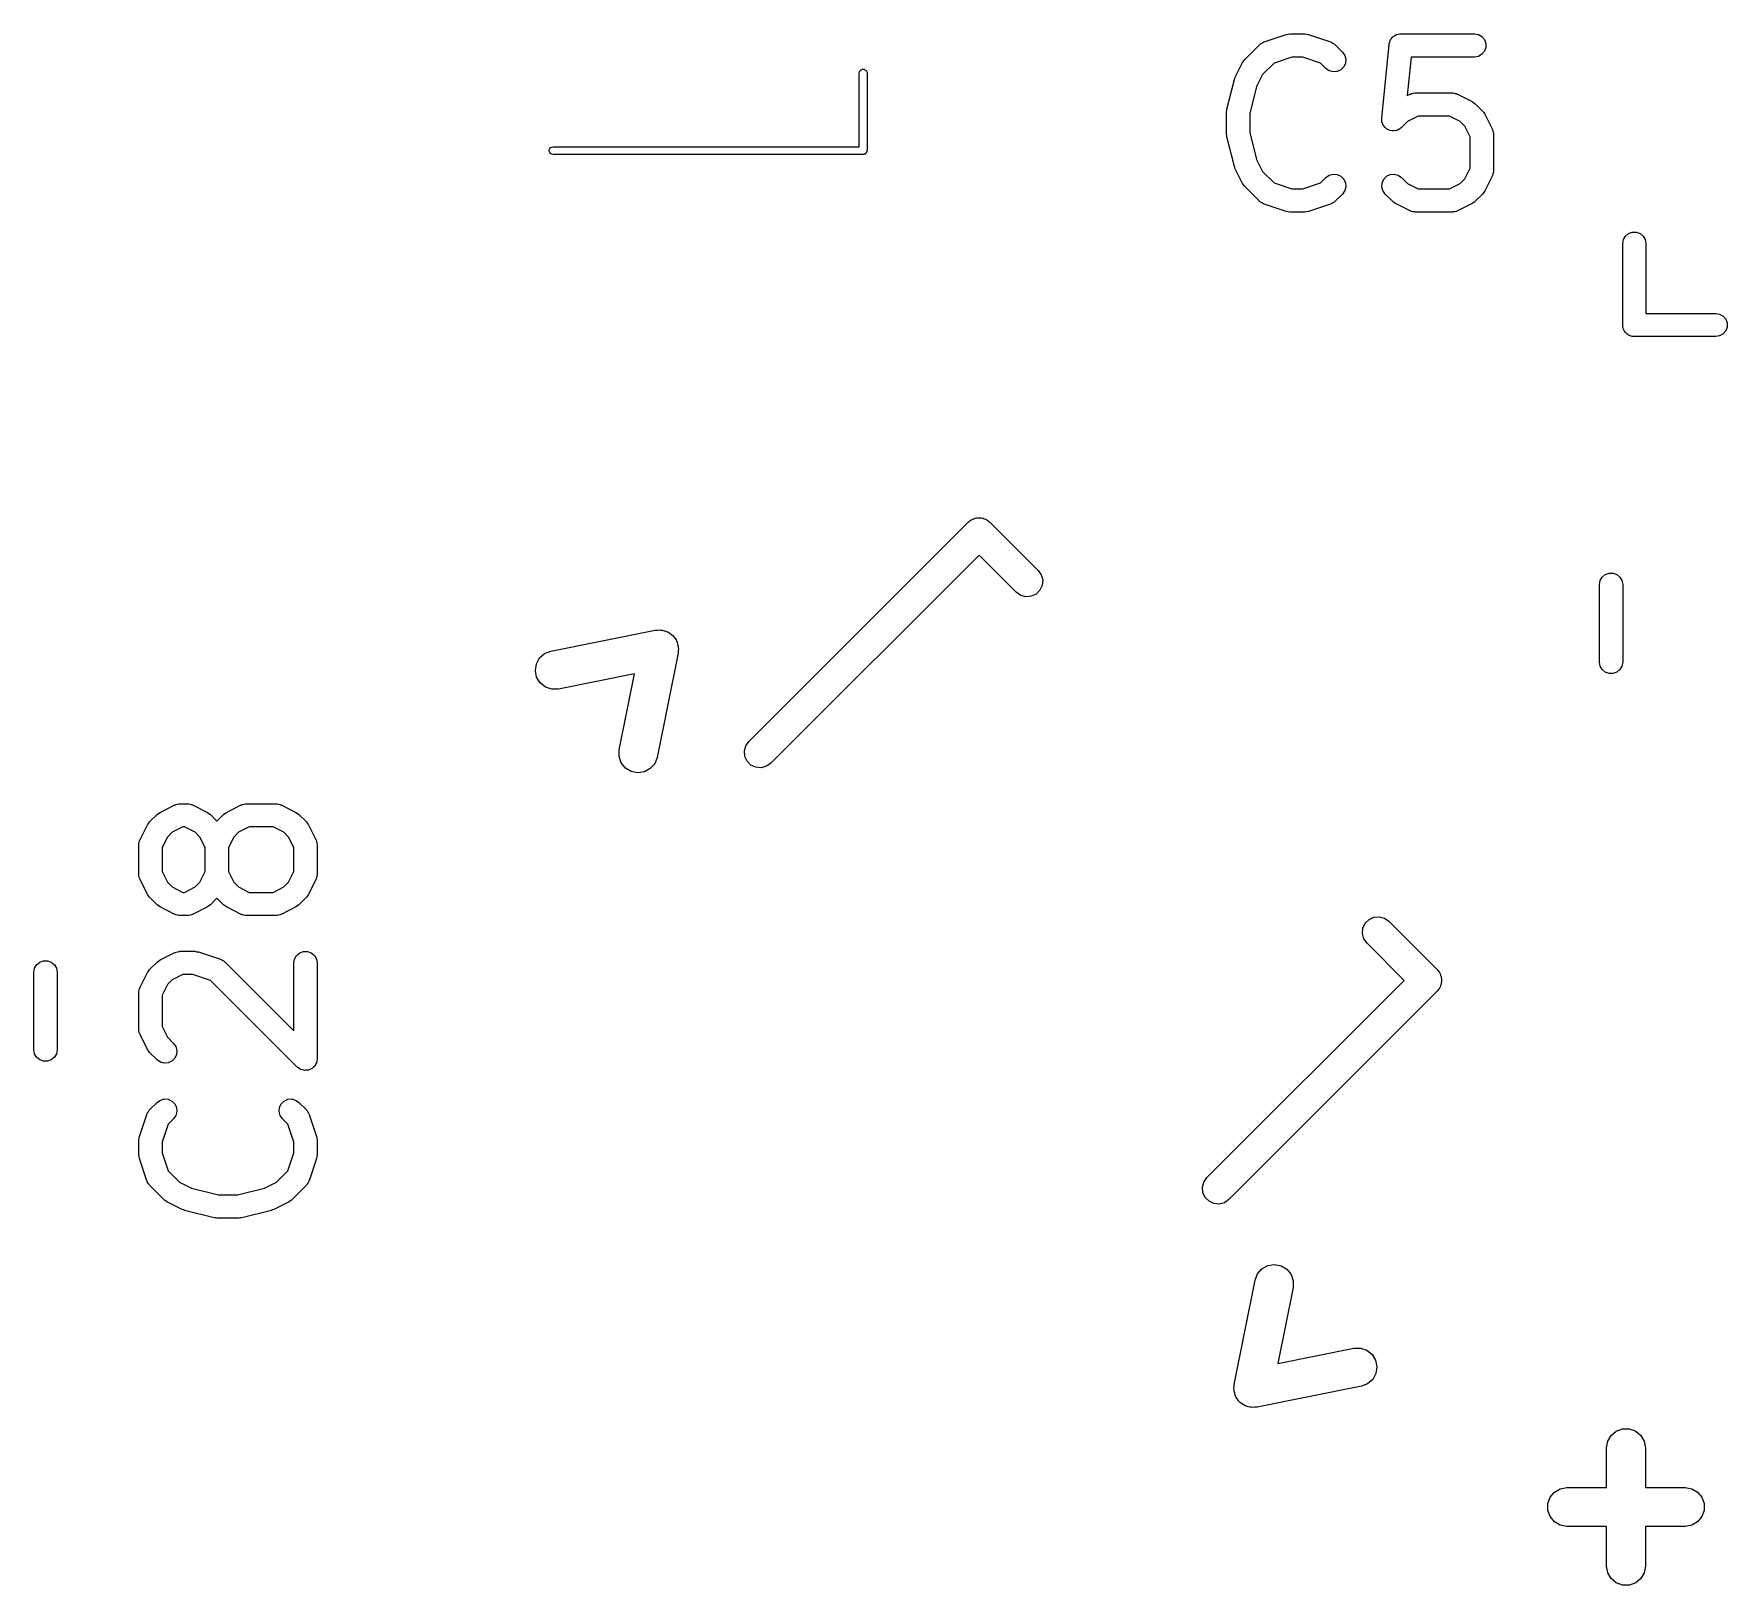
# Model space of a CAD drawing. Extents: x 74.6 to 132.8, y -113.1 to -87.3.
# Drawn here: x 87.05 to 97.97, y -110.75 to -100.75 of the extents above; entities that cross this region are included whole.
import ezdxf

# ---------------------------------------------------------------- set-up
doc = ezdxf.new("R2010")
doc.units = 0
doc.header["$MEASUREMENT"] = 0
doc.layers.add('BLACK', color=7, linetype='CONTINUOUS')

msp = doc.modelspace()

# ---------------------------------------------------------------- linework, layer by layer
at = {"layer": 'Black'}
for p, q in [((94.8621, -100.912), (94.9573, -100.817)), ((94.9573, -100.817), (94.9609, -100.814)), ((94.9609, -100.814), (94.9637, -100.811)), ((94.9637, -100.811), (94.9715, -100.807)), ((94.9715, -100.807), (94.9787, -100.802)), ((94.9787, -100.802), (94.9828, -100.801)), ((94.9828, -100.801), (94.9866, -100.798)), ((94.9866, -100.798), (95.1295, -100.751)), ((95.1295, -100.751), (95.1414, -100.749)), ((95.1414, -100.749), (95.1532, -100.747)), ((95.1532, -100.747), (95.2485, -100.747)), ((95.2485, -100.747), (95.2603, -100.749)), ((95.2603, -100.749), (95.2722, -100.751)), ((95.2722, -100.751), (95.415, -100.798)), ((95.415, -100.798), (95.4188, -100.801)), ((95.4188, -100.801), (95.423, -100.802)), ((95.423, -100.802), (95.4302, -100.807)), ((95.4302, -100.807), (95.4379, -100.811)), ((95.4379, -100.811), (95.4408, -100.814)), ((95.4408, -100.814), (95.4443, -100.817)), ((95.4443, -100.817), (95.492, -100.864)), ((95.7453, -101.291), (95.7929, -100.815)), ((95.7929, -100.815), (95.7936, -100.812)), ((95.7936, -100.809), (95.7972, -100.799)), ((95.7936, -100.812), (95.7936, -100.809)), ((95.7972, -100.799), (95.7999, -100.789)), ((95.7999, -100.789), (95.8016, -100.787)), ((95.8016, -100.787), (95.8026, -100.784)), ((95.8026, -100.784), (95.8091, -100.777)), ((95.8091, -100.777), (95.8151, -100.768)), ((95.8151, -100.768), (95.8175, -100.767)), ((95.8175, -100.767), (95.8193, -100.765)), ((95.8193, -100.765), (95.8282, -100.759)), ((95.8282, -100.759), (95.8367, -100.754)), ((95.8367, -100.754), (95.8394, -100.753)), ((95.8394, -100.753), (95.8419, -100.752)), ((95.8419, -100.752), (95.852, -100.75)), ((95.852, -100.75), (95.8619, -100.747)), ((95.8619, -100.747), (95.8647, -100.747)), ((95.8647, -100.747), (95.8675, -100.747)), ((95.8675, -100.747), (96.3437, -100.747)), ((96.3437, -100.747), (96.3693, -100.752)), ((96.3693, -100.752), (96.3919, -100.765)), ((96.3919, -100.765), (96.4086, -100.784)), ((96.4086, -100.784), (96.4176, -100.809)), ((96.4176, -100.809), (96.4176, -100.835)), ((94.8004, -101.027), (94.848, -100.931)), ((94.848, -100.931), (94.8552, -100.922)), ((94.8552, -100.922), (94.8621, -100.912)), ((95.0509, -100.935), (94.9768, -101.009)), ((95.1654, -100.897), (95.0509, -100.935)), ((95.2363, -100.897), (95.1654, -100.897)), ((95.3508, -100.935), (95.2363, -100.897)), ((95.3859, -100.97), (95.3508, -100.935)), ((95.492, -100.864), (95.5069, -100.886)), ((95.5069, -100.886), (95.5136, -100.911)), ((95.5136, -100.911), (95.5114, -100.937)), ((95.9354, -100.897), (95.9106, -101.145)), ((96.3437, -100.897), (95.9354, -100.897)), ((96.3693, -100.892), (96.3437, -100.897)), ((96.3919, -100.879), (96.3693, -100.892)), ((96.4086, -100.859), (96.3919, -100.879)), ((96.4176, -100.835), (96.4086, -100.859)), ((92.375, -101), (92.3765, -100.991)), ((92.375, -101.475), (92.375, -101)), ((92.3765, -100.991), (92.3808, -100.984)), ((92.3808, -100.984), (92.3875, -100.978)), ((92.3875, -100.978), (92.3957, -100.975)), ((92.3957, -100.975), (92.4043, -100.975)), ((92.4043, -100.975), (92.4125, -100.978)), ((92.4125, -100.978), (92.4192, -100.984)), ((92.4192, -100.984), (92.4235, -100.991)), ((92.4235, -100.991), (92.425, -101)), ((92.425, -101), (92.425, -101.5)), ((94.7471, -101.232), (94.7947, -101.042)), ((94.7947, -101.042), (94.7981, -101.034)), ((94.7981, -101.034), (94.8004, -101.027)), ((94.9768, -101.009), (94.9383, -101.086)), ((95.4072, -100.985), (95.3859, -100.97)), ((95.4324, -100.992), (95.4072, -100.985)), ((95.4583, -100.99), (95.4324, -100.992)), ((95.482, -100.979), (95.4583, -100.99)), ((95.5004, -100.96), (95.482, -100.979)), ((95.5114, -100.937), (95.5004, -100.96)), ((94.9383, -101.086), (94.8949, -101.26)), ((95.9106, -101.145), (95.9292, -101.136)), ((95.9292, -101.136), (95.9333, -101.135)), ((95.9333, -101.135), (95.9371, -101.132)), ((95.9371, -101.132), (95.9457, -101.131)), ((95.9457, -101.131), (95.9542, -101.128)), ((95.9542, -101.128), (95.9585, -101.129)), ((95.9585, -101.129), (95.9627, -101.128)), ((95.9627, -101.128), (96.2008, -101.128)), ((96.2008, -101.128), (96.2051, -101.129)), ((96.2051, -101.129), (96.2094, -101.128)), ((96.2094, -101.128), (96.2178, -101.131)), ((96.2178, -101.131), (96.2265, -101.132)), ((96.2265, -101.132), (96.2302, -101.135)), ((96.2302, -101.135), (96.2344, -101.136)), ((96.2344, -101.136), (96.3296, -101.183)), ((94.7449, -101.251), (94.7465, -101.242)), ((94.7449, -101.393), (94.7449, -101.251)), ((94.7465, -101.242), (94.7471, -101.232)), ((94.8949, -101.26), (94.8949, -101.384)), ((96.3296, -101.183), (96.3393, -101.191)), ((96.3393, -101.191), (96.3491, -101.198)), ((96.3491, -101.198), (96.3967, -101.245)), ((96.3967, -101.245), (96.4036, -101.255)), ((96.4036, -101.255), (96.4108, -101.265)), ((95.7452, -101.292), (95.7453, -101.291)), ((95.7463, -101.304), (95.7452, -101.292)), ((95.7453, -101.291), (95.7453, -101.291)), ((95.7472, -101.317), (95.7463, -101.304)), ((95.7474, -101.317), (95.7472, -101.317)), ((95.7474, -101.318), (95.7474, -101.317)), ((95.7528, -101.329), (95.7474, -101.318)), ((95.7579, -101.34), (95.7528, -101.329)), ((95.7582, -101.341), (95.7579, -101.34)), ((95.7584, -101.341), (95.7582, -101.341)), ((95.7674, -101.35), (95.7584, -101.341)), ((95.7761, -101.359), (95.7674, -101.35)), ((95.7765, -101.359), (95.7761, -101.359)), ((95.7769, -101.36), (95.7765, -101.359)), ((95.7882, -101.365), (95.7769, -101.36)), ((95.7996, -101.37), (95.7882, -101.365)), ((95.8, -101.37), (95.7996, -101.37)), ((95.8005, -101.371), (95.8, -101.37)), ((95.813, -101.372), (95.8005, -101.371)), ((95.8255, -101.373), (95.813, -101.372)), ((95.826, -101.373), (95.8255, -101.373)), ((95.8264, -101.373), (95.826, -101.373)), ((95.8385, -101.37), (95.8264, -101.373)), ((95.8507, -101.367), (95.8385, -101.37)), ((95.8511, -101.366), (95.8507, -101.367)), ((95.8516, -101.366), (95.8511, -101.366)), ((95.8619, -101.359), (95.8516, -101.366)), ((95.8723, -101.352), (95.8619, -101.359)), ((95.8725, -101.351), (95.8723, -101.352)), ((95.8729, -101.351), (95.8725, -101.351)), ((95.9119, -101.312), (95.8729, -101.351)), ((95.9804, -101.278), (95.9119, -101.312)), ((96.1831, -101.278), (95.9804, -101.278)), ((96.2516, -101.312), (96.1831, -101.278)), ((96.2821, -101.343), (96.2516, -101.312)), ((96.3163, -101.411), (96.2821, -101.343)), ((96.4108, -101.265), (96.4584, -101.36)), ((96.4584, -101.36), (96.4596, -101.364)), ((96.4596, -101.364), (96.4618, -101.368)), ((96.4618, -101.368), (96.4633, -101.376)), ((90.3783, -101.487), (90.3839, -101.481)), ((90.3839, -101.481), (90.3914, -101.477)), ((90.3914, -101.477), (90.4, -101.475)), ((90.4, -101.475), (90.5, -101.475)), ((90.5, -101.475), (92.375, -101.475)), ((94.7465, -101.402), (94.7449, -101.393)), ((94.7471, -101.412), (94.7465, -101.402)), ((94.7947, -101.602), (94.7471, -101.412)), ((94.8949, -101.384), (94.9383, -101.558)), ((96.3163, -101.614), (96.3163, -101.411)), ((96.4633, -101.376), (96.4658, -101.385)), ((96.4658, -101.385), (96.4656, -101.389)), ((96.4656, -101.389), (96.4663, -101.393)), ((96.4663, -101.393), (96.4663, -101.632)), ((90.3754, -101.496), (90.3783, -101.487)), ((90.3754, -101.504), (90.3754, -101.496)), ((90.3783, -101.512), (90.3754, -101.504)), ((90.3839, -101.519), (90.3783, -101.512)), ((90.3914, -101.523), (90.3839, -101.519)), ((90.4, -101.525), (90.3914, -101.523)), ((90.5, -101.525), (90.4, -101.525)), ((92.4, -101.525), (90.5, -101.525)), ((92.4022, -101.525), (92.4, -101.525)), ((92.4043, -101.525), (92.4022, -101.525)), ((92.4064, -101.524), (92.4043, -101.525)), ((92.4086, -101.523), (92.4064, -101.524)), ((92.4104, -101.522), (92.4086, -101.523)), ((92.4125, -101.522), (92.4104, -101.522)), ((92.4142, -101.52), (92.4125, -101.522)), ((92.4161, -101.519), (92.4142, -101.52)), ((92.4175, -101.517), (92.4161, -101.519)), ((92.4192, -101.516), (92.4175, -101.517)), ((92.4202, -101.514), (92.4192, -101.516)), ((92.4217, -101.512), (92.4202, -101.514)), ((92.4224, -101.51), (92.4217, -101.512)), ((92.4235, -101.509), (92.4224, -101.51)), ((92.4239, -101.506), (92.4235, -101.509)), ((92.4246, -101.504), (92.4239, -101.506)), ((92.425, -101.5), (92.4246, -101.502)), ((92.4246, -101.502), (92.4246, -101.504)), ((94.9383, -101.558), (94.9768, -101.635)), ((94.7981, -101.61), (94.7947, -101.602)), ((94.8004, -101.617), (94.7981, -101.61)), ((94.848, -101.713), (94.8004, -101.617)), ((94.9768, -101.635), (95.0509, -101.709)), ((95.3508, -101.709), (95.3859, -101.674)), ((95.3859, -101.674), (95.4072, -101.659)), ((95.4072, -101.659), (95.4324, -101.652)), ((95.4324, -101.652), (95.4583, -101.654)), ((95.4583, -101.654), (95.482, -101.665)), ((95.482, -101.665), (95.5004, -101.684)), ((95.5004, -101.684), (95.5114, -101.707)), ((95.7474, -101.707), (95.7584, -101.684)), ((95.7584, -101.684), (95.7769, -101.665)), ((95.7769, -101.665), (95.8005, -101.654)), ((95.8005, -101.654), (95.8264, -101.652)), ((95.8264, -101.652), (95.8516, -101.659)), ((95.8516, -101.659), (95.8729, -101.674)), ((95.8729, -101.674), (95.9119, -101.713)), ((96.2516, -101.713), (96.2821, -101.682)), ((96.2821, -101.682), (96.3163, -101.614)), ((96.4584, -101.665), (96.4108, -101.76)), ((96.4596, -101.661), (96.4584, -101.665)), ((96.4618, -101.657), (96.4596, -101.661)), ((96.4633, -101.649), (96.4618, -101.657)), ((96.4658, -101.64), (96.4633, -101.649)), ((96.4663, -101.632), (96.4656, -101.636)), ((96.4656, -101.636), (96.4658, -101.64)), ((94.8552, -101.722), (94.848, -101.713)), ((94.8621, -101.732), (94.8552, -101.722)), ((94.9573, -101.827), (94.8621, -101.732)), ((95.0509, -101.709), (95.1654, -101.747)), ((95.1654, -101.747), (95.2363, -101.747)), ((95.2363, -101.747), (95.3508, -101.709)), ((95.492, -101.78), (95.4443, -101.827)), ((95.5069, -101.758), (95.492, -101.78)), ((95.5136, -101.733), (95.5069, -101.758)), ((95.5114, -101.707), (95.5136, -101.733)), ((95.7452, -101.733), (95.7474, -101.707)), ((95.7519, -101.758), (95.7452, -101.733)), ((95.7669, -101.78), (95.7519, -101.758)), ((95.8145, -101.827), (95.7669, -101.78)), ((95.9119, -101.713), (95.9804, -101.747)), ((95.9804, -101.747), (96.1831, -101.747)), ((96.1831, -101.747), (96.2516, -101.713)), ((96.3967, -101.78), (96.3491, -101.827)), ((96.4036, -101.77), (96.3967, -101.78)), ((96.4108, -101.76), (96.4036, -101.77)), ((94.9609, -101.83), (94.9573, -101.827)), ((94.9637, -101.833), (94.9609, -101.83)), ((94.9715, -101.837), (94.9637, -101.833)), ((94.9787, -101.842), (94.9715, -101.837)), ((94.9828, -101.843), (94.9787, -101.842)), ((94.9866, -101.846), (94.9828, -101.843)), ((95.1295, -101.893), (94.9866, -101.846)), ((95.1414, -101.895), (95.1295, -101.893)), ((95.1532, -101.897), (95.1414, -101.895)), ((95.2485, -101.897), (95.1532, -101.897)), ((95.2603, -101.895), (95.2485, -101.897)), ((95.2722, -101.893), (95.2603, -101.895)), ((95.415, -101.846), (95.2722, -101.893)), ((95.4188, -101.843), (95.415, -101.846)), ((95.423, -101.842), (95.4188, -101.843)), ((95.4302, -101.837), (95.423, -101.842)), ((95.4379, -101.833), (95.4302, -101.837)), ((95.4408, -101.83), (95.4379, -101.833)), ((95.4443, -101.827), (95.4408, -101.83)), ((95.8243, -101.834), (95.8145, -101.827)), ((95.834, -101.841), (95.8243, -101.834)), ((95.9292, -101.889), (95.834, -101.841)), ((95.9333, -101.89), (95.9292, -101.889)), ((95.9371, -101.892), (95.9333, -101.89)), ((95.9457, -101.894), (95.9371, -101.892)), ((95.9542, -101.896), (95.9457, -101.894)), ((95.9585, -101.896), (95.9542, -101.896)), ((95.9627, -101.897), (95.9585, -101.896)), ((96.2008, -101.897), (95.9627, -101.897)), ((96.2051, -101.896), (96.2008, -101.897)), ((96.2094, -101.896), (96.2051, -101.896)), ((96.2178, -101.894), (96.2094, -101.896)), ((96.2265, -101.892), (96.2178, -101.894)), ((96.2302, -101.89), (96.2265, -101.892)), ((96.2344, -101.889), (96.2302, -101.89)), ((96.3296, -101.841), (96.2344, -101.889)), ((96.3393, -101.834), (96.3296, -101.841)), ((96.3491, -101.827), (96.3393, -101.834)), ((97.3375, -102.035), (97.362, -102.026)), ((97.362, -102.026), (97.388, -102.026)), ((97.388, -102.026), (97.4125, -102.035)), ((97.3, -102.1), (97.3045, -102.074)), ((97.3, -102.625), (97.3, -102.1)), ((97.3045, -102.074), (97.3175, -102.052)), ((97.3175, -102.052), (97.3375, -102.035)), ((97.4125, -102.035), (97.4325, -102.052)), ((97.4325, -102.052), (97.4455, -102.074)), ((97.4455, -102.074), (97.45, -102.1)), ((97.45, -102.1), (97.45, -102.55)), ((97.45, -102.55), (97.9, -102.55)), ((97.9, -102.55), (97.9257, -102.555)), ((97.9257, -102.555), (97.9482, -102.568)), ((97.9482, -102.568), (97.965, -102.587)), ((97.3011, -102.631), (97.3, -102.625)), ((97.3011, -102.638), (97.3011, -102.631)), ((97.3034, -102.644), (97.3011, -102.638)), ((97.3045, -102.651), (97.3034, -102.644)), ((97.3078, -102.656), (97.3045, -102.651)), ((97.31, -102.662), (97.3078, -102.656)), ((97.3143, -102.668), (97.31, -102.662)), ((97.3175, -102.673), (97.3143, -102.668)), ((97.3226, -102.677), (97.3175, -102.673)), ((97.3268, -102.682), (97.3226, -102.677)), ((97.3325, -102.686), (97.3268, -102.682)), ((97.9482, -102.682), (97.9257, -102.695)), ((97.965, -102.662), (97.9482, -102.682)), ((97.965, -102.587), (97.9739, -102.612)), ((97.9739, -102.638), (97.965, -102.662)), ((97.9739, -102.612), (97.9739, -102.638)), ((97.3375, -102.69), (97.3325, -102.686)), ((97.3437, -102.692), (97.3375, -102.69)), ((97.3493, -102.695), (97.3437, -102.692)), ((97.3558, -102.697), (97.3493, -102.695)), ((97.362, -102.699), (97.3558, -102.697)), ((97.3685, -102.699), (97.362, -102.699)), ((97.375, -102.7), (97.3685, -102.699)), ((97.9, -102.7), (97.375, -102.7)), ((97.9257, -102.695), (97.9, -102.7)), ((93.0839, -103.892), (93.0901, -103.886)), ((93.0901, -103.886), (93.098, -103.882)), ((93.098, -103.882), (93.1052, -103.877)), ((93.1052, -103.877), (93.1136, -103.875)), ((93.1136, -103.875), (93.1216, -103.871)), ((93.1216, -103.871), (93.1303, -103.87)), ((93.1303, -103.87), (93.1387, -103.868)), ((93.1387, -103.868), (93.1475, -103.869)), ((93.1475, -103.869), (93.1562, -103.868)), ((93.1562, -103.868), (93.1646, -103.87)), ((93.1646, -103.87), (93.1733, -103.871)), ((93.1733, -103.871), (93.1813, -103.875)), ((93.1813, -103.875), (93.1897, -103.877)), ((93.1897, -103.877), (93.1969, -103.882)), ((93.1969, -103.882), (93.2048, -103.886)), ((93.2048, -103.886), (93.211, -103.892)), ((91.6625, -105.311), (93.0767, -103.897)), ((93.0767, -103.897), (93.0839, -103.892)), ((93.211, -103.892), (93.2182, -103.897)), ((93.2182, -103.897), (93.5293, -104.208)), ((93.1475, -104.109), (91.8039, -105.452)), ((93.3879, -104.349), (93.1475, -104.109)), ((93.5293, -104.208), (93.5492, -104.236)), ((93.5552, -104.305), (93.5405, -104.336)), ((93.5492, -104.236), (93.5582, -104.27)), ((93.5582, -104.27), (93.5552, -104.305)), ((97.15, -104.3), (97.1545, -104.274)), ((97.15, -104.8), (97.15, -104.3)), ((97.1545, -104.274), (97.1675, -104.252)), ((97.1675, -104.252), (97.1875, -104.235)), ((97.1875, -104.235), (97.212, -104.226)), ((97.212, -104.226), (97.238, -104.226)), ((97.238, -104.226), (97.2625, -104.235)), ((97.2625, -104.235), (97.2825, -104.252)), ((97.2825, -104.252), (97.2955, -104.274)), ((97.2955, -104.274), (97.3, -104.3)), ((97.3, -104.3), (97.3, -104.8)), ((93.4163, -104.369), (93.3879, -104.349)), ((93.4499, -104.378), (93.4163, -104.369)), ((93.4845, -104.375), (93.4499, -104.378)), ((93.5159, -104.361), (93.4845, -104.375)), ((93.5405, -104.336), (93.5159, -104.361)), ((90.3856, -104.729), (91.0591, -104.594)), ((91.0591, -104.594), (91.0728, -104.594)), ((91.0728, -104.594), (91.0864, -104.591)), ((91.0864, -104.591), (91.0944, -104.593)), ((91.0944, -104.593), (91.1025, -104.593)), ((91.1025, -104.593), (91.1155, -104.597)), ((91.1155, -104.597), (91.129, -104.6)), ((91.129, -104.6), (91.1359, -104.604)), ((91.1359, -104.604), (91.1436, -104.607)), ((91.1436, -104.607), (91.1543, -104.615)), ((91.1543, -104.615), (91.1661, -104.623)), ((91.1661, -104.623), (91.1712, -104.629)), ((91.1712, -104.629), (91.1775, -104.634)), ((91.1775, -104.634), (91.1846, -104.646)), ((91.1846, -104.646), (91.1932, -104.656)), ((90.3126, -104.773), (90.3452, -104.744)), ((90.3452, -104.744), (90.3856, -104.729)), ((91.2062, -104.741), (91.0715, -105.414)), ((91.1932, -104.656), (91.1958, -104.664)), ((91.1958, -104.664), (91.2, -104.671)), ((91.2, -104.671), (91.2027, -104.684)), ((91.2027, -104.684), (91.2072, -104.698)), ((91.2065, -104.727), (91.2062, -104.741)), ((91.2086, -104.714), (91.2065, -104.727)), ((91.2072, -104.698), (91.207, -104.706)), ((91.207, -104.706), (91.2086, -104.714)), ((90.2852, -104.854), (90.2917, -104.811)), ((90.2937, -104.897), (90.2852, -104.854)), ((90.2917, -104.811), (90.3126, -104.773)), ((97.1545, -104.826), (97.15, -104.8)), ((97.1675, -104.848), (97.1545, -104.826)), ((97.1875, -104.865), (97.1675, -104.848)), ((97.212, -104.874), (97.1875, -104.865)), ((97.2625, -104.865), (97.238, -104.874)), ((97.2825, -104.848), (97.2625, -104.865)), ((97.2955, -104.826), (97.2825, -104.848)), ((97.3, -104.8), (97.2955, -104.826)), ((90.3163, -104.934), (90.2937, -104.897)), ((90.3501, -104.961), (90.3163, -104.934)), ((90.3913, -104.975), (90.3501, -104.961)), ((90.4347, -104.974), (90.3913, -104.975)), ((90.9242, -104.876), (90.4347, -104.974)), ((90.8263, -105.365), (90.9242, -104.876)), ((97.238, -104.874), (97.212, -104.874)), ((90.8253, -105.409), (90.8263, -105.365)), ((90.8392, -105.45), (90.8253, -105.409)), ((91.0715, -105.414), (91.0557, -105.455)), ((91.6336, -105.373), (91.6426, -105.34)), ((91.6366, -105.408), (91.6336, -105.373)), ((91.6513, -105.439), (91.6366, -105.408)), ((91.6426, -105.34), (91.6625, -105.311)), ((90.8664, -105.484), (90.8392, -105.45)), ((90.9035, -105.506), (90.8664, -105.484)), ((90.946, -105.515), (90.9035, -105.506)), ((90.989, -105.508), (90.946, -105.515)), ((91.027, -105.487), (90.989, -105.508)), ((91.0557, -105.455), (91.027, -105.487)), ((91.6759, -105.464), (91.6513, -105.439)), ((91.7074, -105.478), (91.6759, -105.464)), ((91.742, -105.481), (91.7074, -105.478)), ((91.7755, -105.472), (91.742, -105.481)), ((91.8039, -105.452), (91.7755, -105.472)), ((87.8641, -105.769), (87.9593, -105.721)), ((87.9593, -105.721), (87.9635, -105.72)), ((87.9635, -105.72), (87.9672, -105.718)), ((87.9672, -105.718), (87.9759, -105.716)), ((87.9759, -105.716), (87.9843, -105.714)), ((87.9843, -105.714), (87.9886, -105.714)), ((87.9886, -105.714), (87.9929, -105.713)), ((87.9929, -105.713), (88.0405, -105.713)), ((88.0405, -105.713), (88.0447, -105.714)), ((88.0447, -105.714), (88.049, -105.714)), ((88.049, -105.714), (88.0575, -105.716)), ((88.0575, -105.716), (88.0661, -105.718)), ((88.0661, -105.718), (88.0699, -105.72)), ((88.0699, -105.72), (88.074, -105.721)), ((88.074, -105.721), (88.1693, -105.769)), ((88.2926, -105.769), (88.3879, -105.721)), ((88.3879, -105.721), (88.392, -105.72)), ((88.392, -105.72), (88.3958, -105.718)), ((88.3958, -105.718), (88.4044, -105.716)), ((88.4044, -105.716), (88.4129, -105.714)), ((88.4129, -105.714), (88.4172, -105.714)), ((88.4172, -105.714), (88.4214, -105.713)), ((88.4214, -105.713), (88.6119, -105.713)), ((88.6119, -105.713), (88.6162, -105.714)), ((88.6162, -105.714), (88.6205, -105.714)), ((88.6205, -105.714), (88.6289, -105.716)), ((88.6289, -105.716), (88.6376, -105.718)), ((88.6376, -105.718), (88.6413, -105.72)), ((88.6413, -105.72), (88.6454, -105.721)), ((88.6454, -105.721), (88.7407, -105.769)), ((87.7353, -105.945), (87.7829, -105.85)), ((87.7829, -105.85), (87.7901, -105.84)), ((87.7901, -105.84), (87.797, -105.83)), ((87.797, -105.83), (87.8446, -105.783)), ((87.8446, -105.783), (87.8544, -105.776)), ((87.8544, -105.776), (87.8641, -105.769)), ((88.1693, -105.769), (88.1789, -105.776)), ((88.1789, -105.776), (88.1887, -105.783)), ((88.1887, -105.783), (88.231, -105.825)), ((88.231, -105.825), (88.2732, -105.783)), ((88.2732, -105.783), (88.283, -105.776)), ((88.283, -105.776), (88.2926, -105.769)), ((88.7407, -105.769), (88.7503, -105.776)), ((88.7503, -105.776), (88.7602, -105.783)), ((88.7602, -105.783), (88.8078, -105.83)), ((88.8078, -105.83), (88.8147, -105.84)), ((88.8147, -105.84), (88.8218, -105.85)), ((88.8218, -105.85), (88.8695, -105.945)), ((87.7304, -105.962), (87.7319, -105.953)), ((87.7319, -105.953), (87.7341, -105.949)), ((87.7341, -105.949), (87.7353, -105.945)), ((87.9116, -105.928), (87.8774, -105.996)), ((87.942, -105.897), (87.9116, -105.928)), ((88.0106, -105.863), (87.942, -105.897)), ((88.0228, -105.863), (88.0106, -105.863)), ((88.0913, -105.897), (88.0228, -105.863)), ((88.1217, -105.928), (88.0913, -105.897)), ((88.156, -105.996), (88.1217, -105.928)), ((88.3402, -105.928), (88.306, -105.996)), ((88.3706, -105.897), (88.3402, -105.928)), ((88.4391, -105.863), (88.3706, -105.897)), ((88.5942, -105.863), (88.4391, -105.863)), ((88.6627, -105.897), (88.5942, -105.863)), ((88.6931, -105.928), (88.6627, -105.897)), ((88.7274, -105.996), (88.6931, -105.928)), ((88.8695, -105.945), (88.8707, -105.949)), ((88.8707, -105.949), (88.8729, -105.953)), ((88.8729, -105.953), (88.8744, -105.962)), ((87.7274, -105.979), (87.7281, -105.974)), ((87.7274, -106.169), (87.7274, -105.979)), ((87.7279, -105.97), (87.7304, -105.962)), ((87.7281, -105.974), (87.7279, -105.97)), ((87.8774, -105.996), (87.8774, -106.151)), ((88.156, -106.151), (88.156, -105.996)), ((88.306, -105.996), (88.306, -106.151)), ((88.7274, -106.151), (88.7274, -105.996)), ((88.8744, -105.962), (88.8769, -105.97)), ((88.8769, -105.97), (88.8766, -105.974)), ((88.8766, -105.974), (88.8774, -105.979)), ((88.8774, -105.979), (88.8774, -106.169)), ((87.7281, -106.173), (87.7274, -106.169)), ((87.7279, -106.178), (87.7281, -106.173)), ((87.7304, -106.186), (87.7279, -106.178)), ((87.8774, -106.151), (87.9116, -106.22)), ((88.1217, -106.22), (88.156, -106.151)), ((88.306, -106.151), (88.3402, -106.22)), ((88.6931, -106.22), (88.7274, -106.151)), ((88.8769, -106.178), (88.8744, -106.186)), ((88.8774, -106.169), (88.8766, -106.173)), ((88.8766, -106.173), (88.8769, -106.178)), ((87.7319, -106.195), (87.7304, -106.186)), ((87.7341, -106.198), (87.7319, -106.195)), ((87.7353, -106.203), (87.7341, -106.198)), ((87.7829, -106.298), (87.7353, -106.203)), ((87.9116, -106.22), (87.942, -106.25)), ((87.942, -106.25), (88.0106, -106.285)), ((88.0106, -106.285), (88.0228, -106.285)), ((88.0228, -106.285), (88.0913, -106.25)), ((88.0913, -106.25), (88.1217, -106.22)), ((88.3402, -106.22), (88.3706, -106.25)), ((88.3706, -106.25), (88.4391, -106.285)), ((88.4391, -106.285), (88.5942, -106.285)), ((88.5942, -106.285), (88.6627, -106.25)), ((88.6627, -106.25), (88.6931, -106.22)), ((88.8695, -106.203), (88.8218, -106.298)), ((88.8707, -106.198), (88.8695, -106.203)), ((88.8729, -106.195), (88.8707, -106.198)), ((88.8744, -106.186), (88.8729, -106.195)), ((87.7901, -106.307), (87.7829, -106.298)), ((87.797, -106.317), (87.7901, -106.307)), ((87.8446, -106.365), (87.797, -106.317)), ((87.8544, -106.372), (87.8446, -106.365)), ((87.8641, -106.379), (87.8544, -106.372)), ((87.9593, -106.427), (87.8641, -106.379)), ((88.1693, -106.379), (88.074, -106.427)), ((88.1789, -106.372), (88.1693, -106.379)), ((88.1887, -106.365), (88.1789, -106.372)), ((88.231, -106.323), (88.1887, -106.365)), ((88.2732, -106.365), (88.231, -106.323)), ((88.283, -106.372), (88.2732, -106.365)), ((88.2926, -106.379), (88.283, -106.372)), ((88.3879, -106.427), (88.2926, -106.379)), ((88.7407, -106.379), (88.6454, -106.427)), ((88.7503, -106.372), (88.7407, -106.379)), ((88.7602, -106.365), (88.7503, -106.372)), ((88.8078, -106.317), (88.7602, -106.365)), ((88.8147, -106.307), (88.8078, -106.317)), ((88.8218, -106.298), (88.8147, -106.307)), ((87.9635, -106.428), (87.9593, -106.427)), ((87.9672, -106.43), (87.9635, -106.428)), ((87.9759, -106.432), (87.9672, -106.43)), ((87.9843, -106.434), (87.9759, -106.432)), ((87.9886, -106.434), (87.9843, -106.434)), ((87.9929, -106.435), (87.9886, -106.434)), ((88.0405, -106.435), (87.9929, -106.435)), ((88.0447, -106.434), (88.0405, -106.435)), ((88.049, -106.434), (88.0447, -106.434)), ((88.0575, -106.432), (88.049, -106.434)), ((88.0661, -106.43), (88.0575, -106.432)), ((88.0699, -106.428), (88.0661, -106.43)), ((88.074, -106.427), (88.0699, -106.428)), ((88.392, -106.428), (88.3879, -106.427)), ((88.3958, -106.43), (88.392, -106.428)), ((88.4044, -106.432), (88.3958, -106.43)), ((88.4129, -106.434), (88.4044, -106.432)), ((88.4172, -106.434), (88.4129, -106.434)), ((88.4214, -106.435), (88.4172, -106.434)), ((88.6119, -106.435), (88.4214, -106.435)), ((88.6162, -106.434), (88.6119, -106.435)), ((88.6205, -106.434), (88.6162, -106.434)), ((88.6289, -106.432), (88.6205, -106.434)), ((88.6376, -106.43), (88.6289, -106.432)), ((88.6413, -106.428), (88.6376, -106.43)), ((88.6454, -106.427), (88.6413, -106.428)), ((95.6247, -106.516), (95.6394, -106.484)), ((95.6394, -106.484), (95.664, -106.46)), ((95.664, -106.46), (95.6954, -106.445)), ((95.6954, -106.445), (95.73, -106.442)), ((95.73, -106.442), (95.7636, -106.451)), ((95.7636, -106.451), (95.792, -106.471)), ((95.792, -106.471), (96.1032, -106.782)), ((95.6217, -106.55), (95.6247, -106.516)), ((95.6307, -106.584), (95.6217, -106.55)), ((95.6506, -106.612), (95.6307, -106.584)), ((95.891, -106.853), (95.6506, -106.612)), ((87.0875, -106.735), (87.112, -106.726)), ((87.112, -106.726), (87.138, -106.726)), ((87.138, -106.726), (87.1625, -106.735)), ((87.8544, -106.728), (87.8641, -106.721)), ((87.8641, -106.721), (87.9593, -106.673)), ((87.9593, -106.673), (87.9635, -106.672)), ((87.9635, -106.672), (87.9672, -106.67)), ((87.9672, -106.67), (87.9759, -106.668)), ((87.9759, -106.668), (87.9843, -106.666)), ((87.9843, -106.666), (87.9886, -106.666)), ((87.9886, -106.666), (87.9929, -106.665)), ((87.9929, -106.665), (88.0881, -106.665)), ((88.0881, -106.665), (88.0999, -106.668)), ((88.0999, -106.668), (88.1118, -106.669)), ((88.1118, -106.669), (88.2547, -106.717)), ((88.2547, -106.717), (88.2585, -106.719)), ((88.2585, -106.719), (88.2626, -106.72)), ((88.2626, -106.72), (88.2698, -106.725)), ((88.2698, -106.725), (88.2776, -106.729)), ((88.7274, -106.74), (88.7319, -106.715)), ((88.7319, -106.715), (88.7449, -106.692)), ((88.7449, -106.692), (88.7649, -106.676)), ((88.7649, -106.676), (88.7894, -106.667)), ((88.7894, -106.667), (88.8154, -106.667)), ((88.8154, -106.667), (88.8399, -106.676)), ((88.8399, -106.676), (88.8598, -106.692)), ((88.8598, -106.692), (88.8729, -106.715)), ((88.8729, -106.715), (88.8774, -106.74)), ((87.05, -106.8), (87.0545, -106.774)), ((87.05, -107.3), (87.05, -106.8)), ((87.0545, -106.774), (87.0675, -106.752)), ((87.0675, -106.752), (87.0875, -106.735)), ((87.1625, -106.735), (87.1825, -106.752)), ((87.1825, -106.752), (87.1955, -106.774)), ((87.1955, -106.774), (87.2, -106.8)), ((87.2, -106.8), (87.2, -107.3)), ((87.7353, -106.897), (87.7829, -106.802)), ((87.7829, -106.802), (87.7901, -106.793)), ((87.7901, -106.793), (87.797, -106.783)), ((87.797, -106.783), (87.8446, -106.735)), ((87.8446, -106.735), (87.8544, -106.728)), ((88.0106, -106.815), (87.942, -106.85)), ((88.0759, -106.815), (88.0106, -106.815)), ((88.1904, -106.854), (88.0759, -106.815)), ((88.2776, -106.729), (88.2804, -106.733)), ((88.2804, -106.733), (88.284, -106.735)), ((88.284, -106.735), (88.7274, -107.178)), ((88.7274, -107.178), (88.7274, -106.74)), ((88.8774, -106.74), (88.8774, -107.36)), ((96.1032, -106.782), (96.1082, -106.789)), ((96.1082, -106.789), (96.1144, -106.795)), ((96.1144, -106.795), (96.1181, -106.803)), ((96.1181, -106.803), (96.1231, -106.81)), ((96.1231, -106.81), (96.1253, -106.819)), ((96.1253, -106.819), (96.129, -106.827)), ((96.129, -106.827), (96.1298, -106.835)), ((96.1298, -106.835), (96.1321, -106.844)), ((87.7274, -106.931), (87.7281, -106.927)), ((87.7274, -107.169), (87.7274, -106.931)), ((87.7279, -106.922), (87.7304, -106.914)), ((87.7281, -106.927), (87.7279, -106.922)), ((87.7304, -106.914), (87.7319, -106.905)), ((87.7319, -106.905), (87.7341, -106.902)), ((87.7341, -106.902), (87.7353, -106.897)), ((87.9116, -106.88), (87.8774, -106.949)), ((87.942, -106.85), (87.9116, -106.88)), ((88.7493, -107.413), (88.1904, -106.854)), ((94.6182, -108.125), (95.891, -106.853)), ((96.1032, -106.923), (94.7597, -108.267)), ((96.1082, -106.916), (96.1032, -106.923)), ((96.1144, -106.91), (96.1082, -106.916)), ((96.1181, -106.902), (96.1144, -106.91)), ((96.1231, -106.895), (96.1181, -106.902)), ((96.1253, -106.886), (96.1231, -106.895)), ((96.129, -106.878), (96.1253, -106.886)), ((96.1298, -106.87), (96.129, -106.878)), ((96.1321, -106.861), (96.1298, -106.87)), ((96.1321, -106.844), (96.1313, -106.853)), ((96.1313, -106.853), (96.1321, -106.861)), ((87.8774, -106.949), (87.8774, -107.151)), ((87.8774, -107.151), (87.9116, -107.22)), ((87.7281, -107.173), (87.7274, -107.169)), ((87.7279, -107.178), (87.7281, -107.173)), ((87.7304, -107.186), (87.7279, -107.178)), ((87.7319, -107.195), (87.7304, -107.186)), ((87.7341, -107.198), (87.7319, -107.195)), ((87.7353, -107.203), (87.7341, -107.198)), ((87.7829, -107.298), (87.7353, -107.203)), ((87.9116, -107.22), (87.9507, -107.259)), ((87.9507, -107.259), (87.9656, -107.28)), ((87.0545, -107.326), (87.05, -107.3)), ((87.0675, -107.348), (87.0545, -107.326)), ((87.0875, -107.365), (87.0675, -107.348)), ((87.112, -107.374), (87.0875, -107.365)), ((87.138, -107.374), (87.112, -107.374)), ((87.1625, -107.365), (87.138, -107.374)), ((87.1825, -107.348), (87.1625, -107.365)), ((87.1955, -107.326), (87.1825, -107.348)), ((87.2, -107.3), (87.1955, -107.326)), ((87.7901, -107.307), (87.7829, -107.298)), ((87.797, -107.317), (87.7901, -107.307)), ((87.8446, -107.365), (87.797, -107.317)), ((87.8659, -107.38), (87.8446, -107.365)), ((87.8911, -107.387), (87.8659, -107.38)), ((87.9406, -107.373), (87.917, -107.384)), ((87.9591, -107.355), (87.9406, -107.373)), ((87.9701, -107.331), (87.9591, -107.355)), ((87.9656, -107.28), (87.9723, -107.305)), ((87.9723, -107.305), (87.9701, -107.331)), ((88.8748, -107.379), (88.8734, -107.382)), ((88.8757, -107.369), (88.8748, -107.379)), ((88.8774, -107.36), (88.8757, -107.369)), ((87.917, -107.384), (87.8911, -107.387)), ((88.7574, -107.418), (88.7493, -107.413)), ((88.7649, -107.424), (88.7574, -107.418)), ((88.768, -107.426), (88.7649, -107.424)), ((88.7707, -107.427), (88.768, -107.426)), ((88.7802, -107.43), (88.7707, -107.427)), ((88.7894, -107.433), (88.7802, -107.43)), ((88.7927, -107.433), (88.7894, -107.433)), ((88.7958, -107.434), (88.7927, -107.433)), ((88.8056, -107.433), (88.7958, -107.434)), ((88.8154, -107.433), (88.8056, -107.433)), ((88.8185, -107.432), (88.8154, -107.433)), ((88.8218, -107.432), (88.8185, -107.432)), ((88.8307, -107.428), (88.8218, -107.432)), ((88.8399, -107.424), (88.8307, -107.428)), ((88.8424, -107.422), (88.8399, -107.424)), ((88.8454, -107.421), (88.8424, -107.422)), ((88.8523, -107.414), (88.8454, -107.421)), ((88.8598, -107.408), (88.8523, -107.414)), ((88.8615, -107.405), (88.8598, -107.408)), ((88.8638, -107.403), (88.8615, -107.405)), ((88.868, -107.394), (88.8638, -107.403)), ((88.8729, -107.385), (88.868, -107.394)), ((88.8734, -107.382), (88.8729, -107.385)), ((87.7809, -107.713), (87.782, -107.709)), ((87.782, -107.709), (87.7871, -107.702)), ((87.7871, -107.702), (87.7913, -107.694)), ((87.7913, -107.694), (87.7945, -107.691)), ((87.7945, -107.691), (87.797, -107.687)), ((87.797, -107.687), (87.8446, -107.64)), ((87.8446, -107.64), (87.8659, -107.625)), ((87.8659, -107.625), (87.8911, -107.618)), ((87.8911, -107.618), (87.917, -107.62)), ((87.917, -107.62), (87.9406, -107.631)), ((87.9406, -107.631), (87.9591, -107.65)), ((87.9591, -107.65), (87.9701, -107.673)), ((87.9723, -107.699), (87.9656, -107.725)), ((87.9701, -107.673), (87.9723, -107.699)), ((88.6324, -107.699), (88.6347, -107.673)), ((88.6392, -107.725), (88.6324, -107.699)), ((88.6347, -107.673), (88.6457, -107.65)), ((88.6457, -107.65), (88.6641, -107.631)), ((88.6641, -107.631), (88.6877, -107.62)), ((88.6877, -107.62), (88.7137, -107.618)), ((88.7137, -107.618), (88.7388, -107.625)), ((88.7388, -107.625), (88.7602, -107.64)), ((88.7602, -107.64), (88.8078, -107.687)), ((88.8078, -107.687), (88.8103, -107.691)), ((88.8103, -107.691), (88.8135, -107.694)), ((88.8135, -107.694), (88.8177, -107.702)), ((88.8177, -107.702), (88.8227, -107.709)), ((88.8227, -107.709), (88.8239, -107.713)), ((87.7312, -107.86), (87.7788, -107.717)), ((87.7788, -107.717), (87.7809, -107.713)), ((87.9156, -107.781), (87.8774, -107.896)), ((87.9507, -107.746), (87.9156, -107.781)), ((87.9656, -107.725), (87.9507, -107.746)), ((88.6541, -107.746), (88.6392, -107.725)), ((88.6892, -107.781), (88.6541, -107.746)), ((88.7274, -107.896), (88.6892, -107.781)), ((88.8239, -107.713), (88.8259, -107.717)), ((88.8259, -107.717), (88.8735, -107.86)), ((87.7274, -107.883), (87.7295, -107.871)), ((87.7274, -107.979), (87.7274, -107.883)), ((87.7295, -107.871), (87.7312, -107.86)), ((87.8774, -107.896), (87.8774, -107.966)), ((88.7274, -107.966), (88.7274, -107.896)), ((88.8735, -107.86), (88.8753, -107.871)), ((88.8753, -107.871), (88.8774, -107.883)), ((88.8774, -107.883), (88.8774, -107.979)), ((87.7295, -107.99), (87.7274, -107.979)), ((87.7312, -108.002), (87.7295, -107.99)), ((87.7788, -108.145), (87.7312, -108.002)), ((87.8774, -107.966), (87.9156, -108.081)), ((88.6892, -108.081), (88.7274, -107.966)), ((88.8735, -108.002), (88.8259, -108.145)), ((88.8753, -107.99), (88.8735, -108.002)), ((88.8774, -107.979), (88.8753, -107.99)), ((87.7809, -108.149), (87.7788, -108.145)), ((87.9156, -108.081), (87.9897, -108.155)), ((88.6151, -108.155), (88.6892, -108.081)), ((88.8259, -108.145), (88.8239, -108.149)), ((94.5983, -108.154), (94.6182, -108.125)), ((87.782, -108.153), (87.7809, -108.149)), ((87.7871, -108.16), (87.782, -108.153)), ((87.7913, -108.168), (87.7871, -108.16)), ((87.7945, -108.171), (87.7913, -108.168)), ((87.797, -108.174), (87.7945, -108.171)), ((87.8922, -108.27), (87.797, -108.174)), ((87.9897, -108.155), (88.0667, -108.194)), ((88.0667, -108.194), (88.2402, -108.237)), ((88.2402, -108.237), (88.3646, -108.237)), ((88.3646, -108.237), (88.5381, -108.194)), ((88.5381, -108.194), (88.6151, -108.155)), ((88.8078, -108.174), (88.7126, -108.27)), ((88.8103, -108.171), (88.8078, -108.174)), ((88.8135, -108.168), (88.8103, -108.171)), ((88.8177, -108.16), (88.8135, -108.168)), ((88.8227, -108.153), (88.8177, -108.16)), ((88.8239, -108.149), (88.8227, -108.153)), ((94.5893, -108.187), (94.5983, -108.154)), ((94.5924, -108.222), (94.5893, -108.187)), ((94.607, -108.253), (94.5924, -108.222)), ((94.6316, -108.278), (94.607, -108.253)), ((87.9021, -108.277), (87.8922, -108.27)), ((87.9117, -108.284), (87.9021, -108.277)), ((88.0069, -108.331), (87.9117, -108.284)), ((88.0148, -108.334), (88.0069, -108.331)), ((88.0223, -108.337), (88.0148, -108.334)), ((88.2128, -108.385), (88.0223, -108.337)), ((88.5825, -108.337), (88.392, -108.385)), ((88.59, -108.334), (88.5825, -108.337)), ((88.5978, -108.331), (88.59, -108.334)), ((88.6931, -108.284), (88.5978, -108.331)), ((88.7027, -108.277), (88.6931, -108.284)), ((88.7126, -108.27), (88.7027, -108.277)), ((94.6631, -108.293), (94.6316, -108.278)), ((94.6977, -108.296), (94.6631, -108.293)), ((94.7312, -108.287), (94.6977, -108.296)), ((94.7597, -108.267), (94.7312, -108.287)), ((88.2219, -108.385), (88.2128, -108.385)), ((88.231, -108.387), (88.2219, -108.385)), ((88.3738, -108.387), (88.231, -108.387)), ((88.3828, -108.385), (88.3738, -108.387)), ((88.392, -108.385), (88.3828, -108.385)), ((94.973, -108.713), (95.011, -108.692)), ((95.011, -108.692), (95.054, -108.685)), ((95.054, -108.685), (95.0965, -108.694)), ((94.7938, -109.459), (94.9285, -108.786)), ((94.9285, -108.786), (94.9443, -108.745)), ((94.9443, -108.745), (94.973, -108.713)), ((95.0965, -108.694), (95.1336, -108.716)), ((95.1336, -108.716), (95.1608, -108.75)), ((95.1608, -108.75), (95.1747, -108.791)), ((95.1747, -108.791), (95.1737, -108.835)), ((95.1737, -108.835), (95.0758, -109.324)), ((95.0758, -109.324), (95.5653, -109.226)), ((95.5653, -109.226), (95.6087, -109.225)), ((95.6087, -109.225), (95.6499, -109.239)), ((95.6499, -109.239), (95.6837, -109.266)), ((95.6837, -109.266), (95.7063, -109.303)), ((95.7063, -109.303), (95.7148, -109.346)), ((95.7148, -109.346), (95.7083, -109.389)), ((95.6548, -109.456), (95.6144, -109.471)), ((95.6874, -109.427), (95.6548, -109.456)), ((95.7083, -109.389), (95.6874, -109.427)), ((94.7914, -109.486), (94.7935, -109.473)), ((94.793, -109.494), (94.7914, -109.486)), ((94.7928, -109.502), (94.793, -109.494)), ((94.7973, -109.516), (94.7928, -109.502)), ((94.7935, -109.473), (94.7938, -109.459)), ((94.8, -109.529), (94.7973, -109.516)), ((94.8042, -109.536), (94.8, -109.529)), ((94.8068, -109.544), (94.8042, -109.536)), ((94.8154, -109.554), (94.8068, -109.544)), ((94.8225, -109.566), (94.8154, -109.554)), ((94.8288, -109.571), (94.8225, -109.566)), ((95.6144, -109.471), (94.9409, -109.606)), ((94.8339, -109.577), (94.8288, -109.571)), ((94.8457, -109.585), (94.8339, -109.577)), ((94.8564, -109.593), (94.8457, -109.585)), ((94.8641, -109.596), (94.8564, -109.593)), ((94.871, -109.6), (94.8641, -109.596)), ((94.8845, -109.603), (94.871, -109.6)), ((94.8975, -109.607), (94.8845, -109.603)), ((94.9056, -109.607), (94.8975, -109.607)), ((94.9136, -109.609), (94.9056, -109.607)), ((94.9272, -109.606), (94.9136, -109.609)), ((94.9409, -109.606), (94.9272, -109.606)), ((97.2257, -109.789), (97.2589, -109.761)), ((97.2589, -109.761), (97.2997, -109.746)), ((97.2997, -109.746), (97.3431, -109.746)), ((97.3431, -109.746), (97.3839, -109.761)), ((97.3839, -109.761), (97.4172, -109.789)), ((97.1964, -109.869), (97.204, -109.826)), ((97.1964, -110.125), (97.1964, -109.869)), ((97.204, -109.826), (97.2257, -109.789)), ((97.4172, -109.789), (97.4389, -109.826)), ((97.4389, -109.826), (97.4464, -109.869)), ((97.4464, -109.869), (97.4464, -110.125)), ((96.8174, -110.228), (96.8322, -110.187)), ((96.8322, -110.187), (96.8601, -110.154)), ((96.8601, -110.154), (96.8977, -110.133)), ((96.8977, -110.133), (96.9405, -110.125)), ((96.9405, -110.125), (97.1964, -110.125)), ((97.4464, -110.125), (97.7024, -110.125)), ((97.7024, -110.125), (97.7451, -110.133)), ((97.7451, -110.133), (97.7827, -110.154)), ((97.7827, -110.154), (97.8106, -110.187)), ((97.8106, -110.187), (97.8255, -110.228)), ((96.8174, -110.272), (96.8174, -110.228)), ((96.8322, -110.312), (96.8174, -110.272)), ((96.8601, -110.346), (96.8322, -110.312)), ((97.8106, -110.312), (97.7827, -110.346)), ((97.8255, -110.272), (97.8106, -110.312)), ((97.8255, -110.228), (97.8255, -110.272)), ((96.8977, -110.367), (96.8601, -110.346)), ((96.9405, -110.375), (96.8977, -110.367)), ((97.1964, -110.375), (96.9405, -110.375)), ((97.1964, -110.631), (97.1964, -110.375)), ((97.7024, -110.375), (97.4464, -110.375)), ((97.4464, -110.375), (97.4464, -110.631)), ((97.7451, -110.367), (97.7024, -110.375)), ((97.7827, -110.346), (97.7451, -110.367)), ((97.204, -110.674), (97.1964, -110.631)), ((97.4464, -110.631), (97.4389, -110.674)), ((97.2257, -110.711), (97.204, -110.674)), ((97.2589, -110.739), (97.2257, -110.711)), ((97.2997, -110.754), (97.2589, -110.739)), ((97.3431, -110.754), (97.2997, -110.754)), ((97.3839, -110.739), (97.3431, -110.754)), ((97.4172, -110.711), (97.3839, -110.739)), ((97.4389, -110.674), (97.4172, -110.711))]:
    msp.add_line(p, q, dxfattribs=at)

doc.saveas('drawing.dxf')
